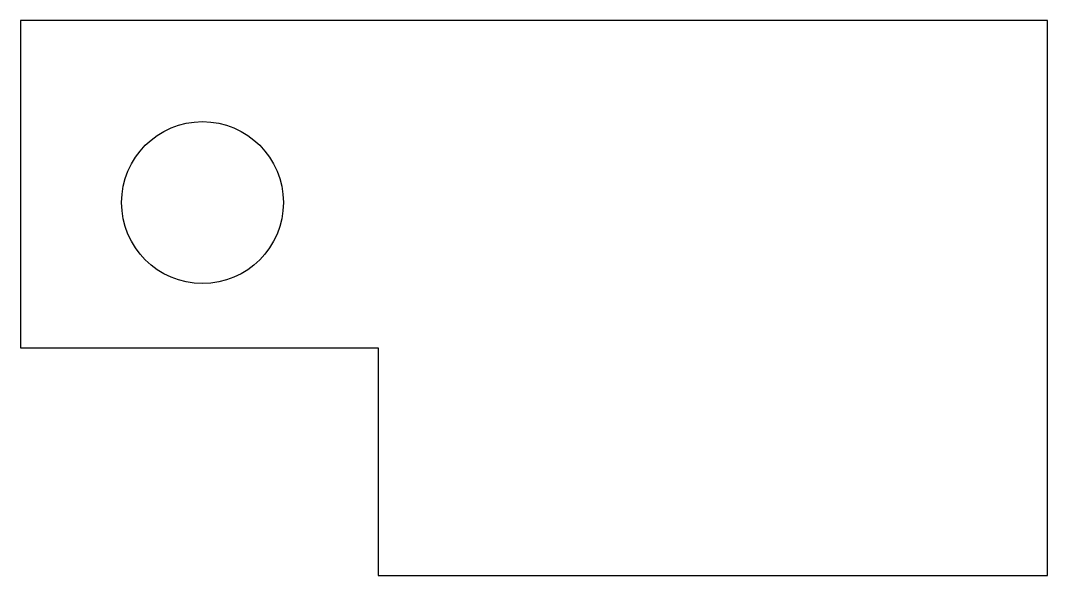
# Model space of a CAD drawing. Extents: x 76.4 to 126.4, y 197.6 to 224.6.
import ezdxf

# ---------------------------------------------------------------- set-up
doc = ezdxf.new("R2010")
doc.units = 0
doc.layers.add('Layer_1', color=7, linetype='CONTINUOUS')

msp = doc.modelspace()

# ---------------------------------------------------------------- linework, layer by layer
at = {"layer": 'Layer_1', "color": 7}
for points in [[(76.376389, 224.609999), (76.376389, 208.682082), (93.794792, 208.682082), (93.794792, 197.613679), (126.373819, 197.613679), (126.373819, 224.609999), (76.376389, 224.609999), (76.376389, 224.609999)], [(89.174799, 215.754882), (89.174799, 215.754882)]]:
    msp.add_lwpolyline(points, dxfattribs=at)
for points in [[(81.296657, 215.754882), (81.296657, 217.930371), (83.06024, 219.693952), (85.235729, 219.693952)], [(85.235729, 219.693952), (87.411217, 219.693952), (89.174799, 217.930371), (89.174799, 215.754882)], [(85.235729, 211.815812), (83.06024, 211.815812), (81.296657, 213.579394), (81.296657, 215.754882)], [(89.174799, 215.754882), (89.174799, 213.579394), (87.411217, 211.815812), (85.235729, 211.815812)]]:
    msp.add_open_spline(points, degree=3, dxfattribs=at)

doc.saveas('drawing.dxf')
